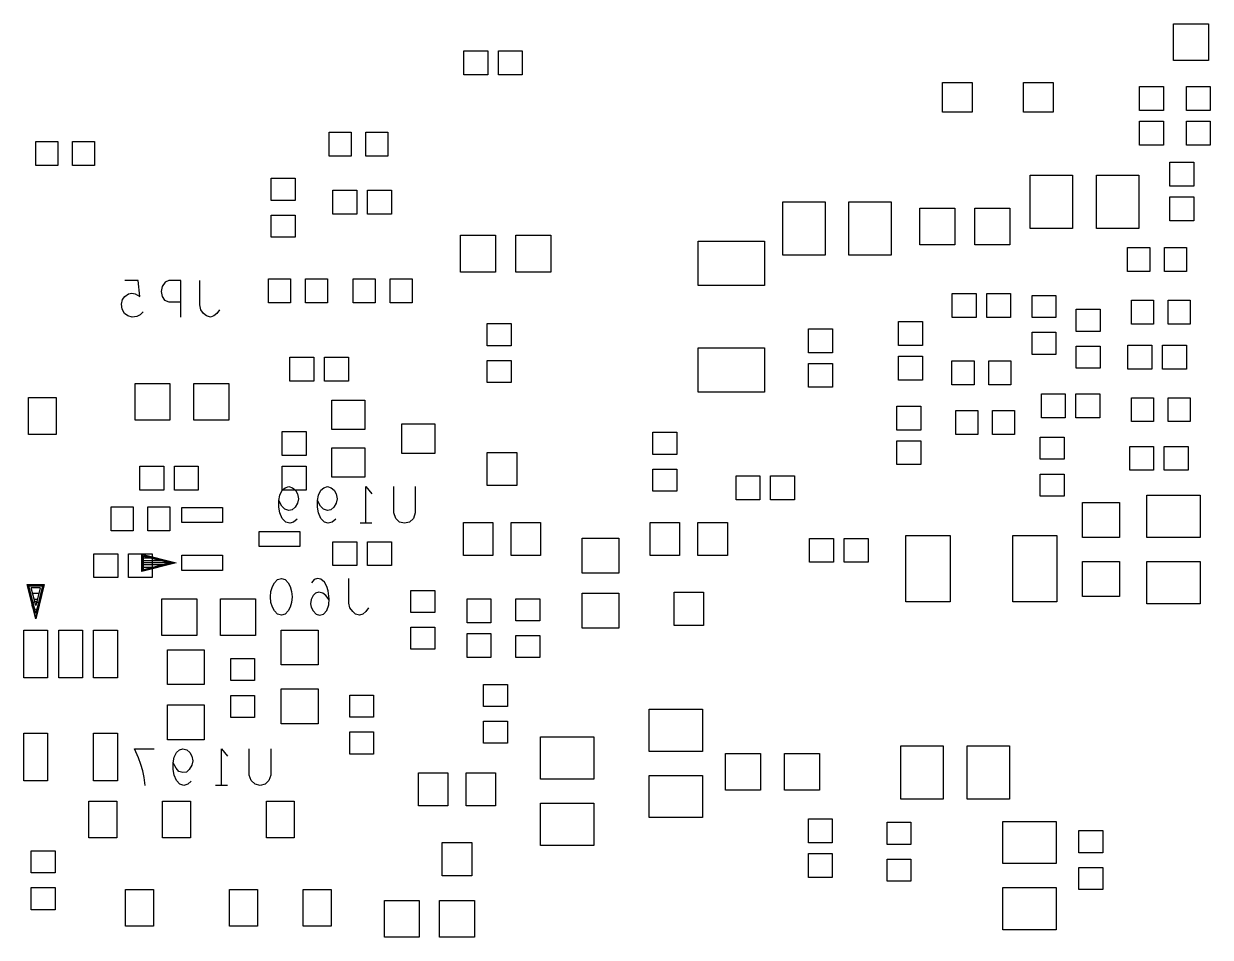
# Model space of a CAD drawing. Header units: millimetres. Extents: x -190 to 348, y -330 to 190.
# Drawn here: x 13.45 to 45.7, y 32.61 to 57.43 of the extents above; entities that cross this region are included whole.
import ezdxf

# ---------------------------------------------------------------- set-up
doc = ezdxf.new("R2010")
doc.units = ezdxf.units.MM
doc.layers.add('4_SIKCREN_BOTTOM_', color=7, linetype='Continuous')
doc.layers.add('5_SOLDER_PASTE_BOTTOM_', color=7, linetype='Continuous')

msp = doc.modelspace()

# ---------------------------------------------------------------- linework, layer by layer
at = {"layer": '4_SIKCREN_BOTTOM_', "color": 7}
for p, q in [((16.561, 50.46), (16.2, 50.46)), ((16.601, 50.025), (16.561, 50.46)), ((17.29, 50.409), (17.211, 50.292)), ((17.396, 50.46), (17.29, 50.409)), ((17.716, 50.46), (17.396, 50.46)), ((17.716, 49.459), (17.716, 50.46)), ((18.232, 49.792), (18.232, 50.46)), ((16.134, 49.941), (16.2, 50.025)), ((16.2, 50.025), (16.294, 50.091)), ((16.294, 50.091), (16.388, 50.109)), ((16.388, 50.109), (16.482, 50.091)), ((16.482, 50.091), (16.601, 50.025)), ((17.211, 50.292), (17.183, 50.16)), ((17.183, 50.16), (17.211, 50.025)), ((17.211, 50.025), (17.277, 49.926)), ((16.109, 49.809), (16.134, 49.941)), ((16.121, 49.675), (16.109, 49.809)), ((16.187, 49.558), (16.121, 49.675)), ((17.277, 49.926), (17.396, 49.875)), ((17.396, 49.875), (17.716, 49.875)), ((18.26, 49.657), (18.232, 49.792)), ((16.281, 49.492), (16.187, 49.558)), ((16.401, 49.459), (16.281, 49.492)), ((16.52, 49.474), (16.401, 49.459)), ((16.614, 49.525), (16.52, 49.474)), ((16.695, 49.609), (16.614, 49.525)), ((18.339, 49.558), (18.26, 49.657)), ((18.42, 49.492), (18.339, 49.558)), ((18.527, 49.459), (18.42, 49.492)), ((18.618, 49.492), (18.527, 49.459)), ((18.699, 49.558), (18.618, 49.492)), ((18.766, 49.657), (18.699, 49.558)), ((20.559, 44.826), (20.653, 44.859)), ((20.653, 44.859), (20.759, 44.826)), ((21.608, 44.826), (21.702, 44.859)), ((21.702, 44.859), (21.808, 44.826)), ((22.751, 44.859), (22.908, 44.658)), ((22.751, 43.858), (22.751, 44.859)), ((23.505, 44.143), (23.505, 44.859)), ((24.092, 44.859), (24.092, 44.143)), ((20.386, 44.475), (20.411, 44.625)), ((20.411, 44.625), (20.477, 44.76)), ((20.477, 44.76), (20.559, 44.826)), ((20.759, 44.826), (20.838, 44.76)), ((20.838, 44.76), (20.892, 44.658)), ((20.892, 44.658), (20.919, 44.526)), ((20.919, 44.526), (20.892, 44.409)), ((21.435, 44.475), (21.46, 44.625)), ((21.46, 44.625), (21.526, 44.76)), ((21.526, 44.76), (21.608, 44.826)), ((21.808, 44.826), (21.887, 44.76)), ((21.887, 44.76), (21.941, 44.658)), ((21.941, 44.658), (21.968, 44.526)), ((21.968, 44.526), (21.941, 44.409)), ((20.465, 44.326), (20.386, 44.475)), ((20.386, 44.293), (20.386, 44.475)), ((20.411, 44.143), (20.386, 44.293)), ((20.546, 44.242), (20.465, 44.326)), ((20.653, 44.209), (20.546, 44.242)), ((20.744, 44.224), (20.653, 44.209)), ((20.825, 44.293), (20.744, 44.224)), ((20.892, 44.409), (20.825, 44.293)), ((21.514, 44.326), (21.435, 44.475)), ((21.435, 44.293), (21.435, 44.475)), ((21.46, 44.143), (21.435, 44.293)), ((21.595, 44.242), (21.514, 44.326)), ((21.702, 44.209), (21.595, 44.242)), ((21.793, 44.224), (21.702, 44.209)), ((21.874, 44.293), (21.793, 44.224)), ((21.941, 44.409), (21.874, 44.293)), ((20.477, 43.99), (20.411, 44.143)), ((20.571, 43.891), (20.477, 43.99)), ((20.678, 43.858), (20.571, 43.891)), ((20.785, 43.891), (20.678, 43.858)), ((20.879, 43.975), (20.785, 43.891)), ((21.526, 43.99), (21.46, 44.143)), ((21.62, 43.891), (21.526, 43.99)), ((21.727, 43.858), (21.62, 43.891)), ((21.834, 43.891), (21.727, 43.858)), ((21.928, 43.975), (21.834, 43.891)), ((23.559, 43.99), (23.505, 44.143)), ((23.665, 43.891), (23.559, 43.99)), ((23.8, 43.858), (23.665, 43.891)), ((23.932, 43.891), (23.8, 43.858)), ((24.039, 43.99), (23.932, 43.891)), ((24.092, 44.143), (24.039, 43.99)), ((22.908, 43.858), (22.591, 43.858)), ((16.662, 43.017), (17.597, 42.784)), ((16.662, 42.55), (16.662, 43.017)), ((16.675, 42.784), (16.675, 43)), ((16.675, 43), (17.546, 42.784)), ((16.701, 42.784), (16.701, 42.969)), ((16.701, 42.969), (17.44, 42.784)), ((16.942, 42.908), (16.701, 42.908)), ((17.597, 42.784), (16.662, 42.55)), ((16.675, 42.565), (16.675, 42.784)), ((17.546, 42.784), (16.675, 42.565)), ((17.546, 42.784), (16.675, 42.784)), ((17.236, 42.835), (16.701, 42.835)), ((16.701, 42.598), (16.701, 42.784)), ((17.44, 42.784), (16.701, 42.598)), ((17.236, 42.733), (16.701, 42.733)), ((16.942, 42.657), (16.701, 42.657)), ((20.264, 42.243), (20.345, 42.327)), ((20.345, 42.327), (20.452, 42.36)), ((20.452, 42.36), (20.559, 42.327)), ((20.559, 42.327), (20.637, 42.243)), ((21.341, 42.327), (21.273, 42.243)), ((21.433, 42.36), (21.341, 42.327)), ((21.526, 42.342), (21.433, 42.36)), ((21.62, 42.258), (21.526, 42.342)), ((21.687, 42.141), (21.62, 42.258)), ((22.283, 41.692), (22.283, 42.36)), ((13.541, 42.194), (14.008, 42.194)), ((13.774, 41.26), (13.541, 42.194)), ((13.559, 42.182), (13.993, 42.182)), ((13.774, 41.313), (13.559, 42.182)), ((13.774, 41.417), (13.589, 42.156)), ((13.589, 42.156), (13.96, 42.156)), ((13.774, 41.628), (13.655, 42.106)), ((13.894, 42.106), (13.655, 42.106)), ((13.856, 41.948), (13.696, 41.948)), ((14.008, 42.194), (13.774, 41.26)), ((13.993, 42.182), (13.774, 41.313)), ((13.96, 42.156), (13.774, 41.417)), ((13.894, 42.106), (13.774, 41.628)), ((20.157, 41.859), (20.17, 42.009)), ((20.17, 42.009), (20.211, 42.141)), ((20.211, 42.141), (20.264, 42.243)), ((20.637, 42.243), (20.691, 42.141)), ((20.691, 42.141), (20.731, 42.009)), ((20.731, 42.009), (20.744, 41.859)), ((21.379, 41.958), (21.313, 41.892)), ((21.473, 41.991), (21.379, 41.958)), ((21.58, 41.958), (21.473, 41.991)), ((21.661, 41.892), (21.58, 41.958)), ((21.727, 42.024), (21.687, 42.141)), ((21.753, 41.808), (21.727, 42.024)), ((13.815, 41.788), (13.734, 41.788)), ((20.17, 41.709), (20.157, 41.859)), ((20.211, 41.575), (20.17, 41.709)), ((20.731, 41.709), (20.691, 41.575)), ((20.744, 41.859), (20.731, 41.709)), ((21.26, 41.791), (21.247, 41.674)), ((21.247, 41.674), (21.26, 41.575)), ((21.313, 41.892), (21.26, 41.791)), ((21.753, 41.775), (21.661, 41.892)), ((21.687, 41.491), (21.74, 41.641)), ((21.74, 41.641), (21.753, 41.808)), ((22.309, 41.557), (22.283, 41.692)), ((20.264, 41.476), (20.211, 41.575)), ((20.345, 41.392), (20.264, 41.476)), ((20.452, 41.359), (20.345, 41.392)), ((20.559, 41.392), (20.452, 41.359)), ((20.637, 41.476), (20.559, 41.392)), ((20.691, 41.575), (20.637, 41.476)), ((21.26, 41.575), (21.313, 41.476)), ((21.313, 41.476), (21.394, 41.392)), ((21.394, 41.392), (21.486, 41.359)), ((21.486, 41.359), (21.593, 41.392)), ((21.593, 41.392), (21.687, 41.491)), ((22.39, 41.458), (22.309, 41.557)), ((22.469, 41.392), (22.39, 41.458)), ((22.576, 41.359), (22.469, 41.392)), ((22.669, 41.392), (22.576, 41.359)), ((22.748, 41.458), (22.669, 41.392)), ((22.817, 41.557), (22.748, 41.458)), ((16.459, 37.734), (16.993, 37.734)), ((16.566, 37.483), (16.459, 37.734)), ((17.681, 37.701), (17.775, 37.734)), ((17.775, 37.734), (17.882, 37.701)), ((18.824, 37.734), (18.984, 37.534)), ((18.824, 36.733), (18.824, 37.734)), ((19.581, 37.015), (19.581, 37.734)), ((20.168, 37.734), (20.168, 37.015)), ((16.634, 37.3), (16.566, 37.483)), ((17.508, 37.351), (17.536, 37.501)), ((17.536, 37.501), (17.602, 37.633)), ((17.602, 37.633), (17.681, 37.701)), ((17.882, 37.701), (17.963, 37.633)), ((17.963, 37.633), (18.016, 37.534)), ((18.016, 37.534), (18.042, 37.401)), ((16.685, 37.132), (16.634, 37.3)), ((16.726, 36.949), (16.685, 37.132)), ((17.59, 37.201), (17.508, 37.351)), ((17.508, 37.168), (17.508, 37.351)), ((17.536, 37.015), (17.508, 37.168)), ((17.668, 37.117), (17.59, 37.201)), ((17.775, 37.084), (17.668, 37.117)), ((17.869, 37.099), (17.775, 37.084)), ((17.948, 37.168), (17.869, 37.099)), ((18.016, 37.285), (17.948, 37.168)), ((18.042, 37.401), (18.016, 37.285)), ((16.754, 36.733), (16.726, 36.949)), ((17.602, 36.866), (17.536, 37.015)), ((17.696, 36.766), (17.602, 36.866)), ((17.803, 36.733), (17.696, 36.766)), ((17.91, 36.766), (17.803, 36.733)), ((18.001, 36.85), (17.91, 36.766)), ((19.634, 36.866), (19.581, 37.015)), ((19.741, 36.766), (19.634, 36.866)), ((19.873, 36.733), (19.741, 36.766)), ((20.008, 36.766), (19.873, 36.733)), ((20.114, 36.866), (20.008, 36.766)), ((20.168, 37.015), (20.114, 36.866)), ((18.984, 36.733), (18.664, 36.733))]:
    msp.add_line(p, q, dxfattribs=at)
for start, end in [(0, 180), (180, 0)]:
    msp.add_arc((13.774, 41.628), 0.102, start, end, dxfattribs=at)
at = {"layer": '5_SOLDER_PASTE_BOTTOM_', "color": 4}
for p, q in [((44.699, 56.434), (44.699, 57.434)), ((44.699, 57.434), (45.649, 57.434)), ((45.649, 57.434), (45.649, 56.434)), ((25.41, 56.048), (25.41, 56.698)), ((25.41, 56.698), (26.06, 56.698)), ((26.06, 56.698), (26.06, 56.048)), ((26.35, 56.048), (26.35, 56.698)), ((26.35, 56.698), (27, 56.698)), ((27, 56.698), (27, 56.048)), ((45.649, 56.434), (44.699, 56.434)), ((26.06, 56.048), (25.41, 56.048)), ((27, 56.048), (26.35, 56.048)), ((38.424, 55.033), (38.424, 55.833)), ((38.424, 55.833), (39.224, 55.833)), ((39.224, 55.833), (39.224, 55.033)), ((40.626, 55.033), (40.626, 55.833)), ((40.626, 55.833), (41.426, 55.833)), ((41.426, 55.833), (41.426, 55.033)), ((43.774, 55.077), (43.774, 55.727)), ((43.774, 55.727), (44.424, 55.727)), ((44.424, 55.727), (44.424, 55.077)), ((45.05, 55.077), (45.05, 55.727)), ((45.05, 55.727), (45.7, 55.727)), ((45.7, 55.727), (45.7, 55.077)), ((39.224, 55.033), (38.424, 55.033)), ((41.426, 55.033), (40.626, 55.033)), ((44.424, 55.077), (43.774, 55.077)), ((45.7, 55.077), (45.05, 55.077)), ((43.774, 54.138), (43.774, 54.788)), ((43.774, 54.788), (44.424, 54.788)), ((44.424, 54.788), (44.424, 54.138)), ((45.05, 54.138), (45.05, 54.788)), ((45.05, 54.788), (45.7, 54.788)), ((45.7, 54.788), (45.7, 54.138)), ((13.774, 53.584), (13.774, 54.234)), ((13.774, 54.234), (14.374, 54.234)), ((14.374, 54.234), (14.374, 53.584)), ((14.775, 53.584), (14.775, 54.234)), ((14.775, 54.234), (15.375, 54.234)), ((15.375, 54.234), (15.375, 53.584)), ((21.75, 53.833), (21.75, 54.483)), ((21.75, 54.483), (22.35, 54.483)), ((22.35, 54.483), (22.35, 53.833)), ((22.751, 53.833), (22.751, 54.483)), ((22.751, 54.483), (23.35, 54.483)), ((23.35, 54.483), (23.35, 53.833)), ((44.424, 54.138), (43.774, 54.138)), ((45.7, 54.138), (45.05, 54.138)), ((14.374, 53.584), (13.774, 53.584)), ((15.375, 53.584), (14.775, 53.584)), ((22.35, 53.833), (21.75, 53.833)), ((23.35, 53.833), (22.751, 53.833)), ((44.605, 53.018), (44.605, 53.668)), ((44.605, 53.668), (45.255, 53.668)), ((45.255, 53.668), (45.255, 53.018)), ((20.175, 52.634), (20.175, 53.234)), ((20.175, 53.234), (20.825, 53.234)), ((20.825, 53.234), (20.825, 52.634)), ((40.804, 51.873), (40.804, 53.323)), ((40.804, 53.323), (41.954, 53.323)), ((41.954, 53.323), (41.954, 51.873)), ((42.605, 51.873), (42.605, 53.323)), ((42.605, 53.323), (43.755, 53.323)), ((43.755, 53.323), (43.755, 51.873)), ((21.854, 52.258), (21.854, 52.908)), ((21.854, 52.908), (22.504, 52.908)), ((22.504, 52.908), (22.504, 52.258)), ((22.794, 52.258), (22.794, 52.908)), ((22.794, 52.908), (23.444, 52.908)), ((23.444, 52.908), (23.444, 52.258)), ((45.255, 53.018), (44.605, 53.018)), ((20.825, 52.634), (20.175, 52.634)), ((34.081, 51.147), (34.081, 52.597)), ((34.081, 52.597), (35.231, 52.597)), ((35.231, 52.597), (35.231, 51.147)), ((35.879, 51.147), (35.879, 52.597)), ((35.879, 52.597), (37.029, 52.597)), ((37.029, 52.597), (37.029, 51.147)), ((44.605, 52.078), (44.605, 52.728)), ((44.605, 52.728), (45.255, 52.728)), ((45.255, 52.728), (45.255, 52.078)), ((22.504, 52.258), (21.854, 52.258)), ((23.444, 52.258), (22.794, 52.258)), ((37.805, 51.423), (37.805, 52.423)), ((37.805, 52.423), (38.755, 52.423)), ((38.755, 52.423), (38.755, 51.423)), ((39.304, 51.423), (39.304, 52.423)), ((39.304, 52.423), (40.254, 52.423)), ((40.254, 52.423), (40.254, 51.423)), ((20.175, 51.633), (20.175, 52.233)), ((20.175, 52.233), (20.825, 52.233)), ((20.825, 52.233), (20.825, 51.633)), ((45.255, 52.078), (44.605, 52.078)), ((20.825, 51.633), (20.175, 51.633)), ((25.324, 50.684), (25.324, 51.684)), ((25.324, 51.684), (26.274, 51.684)), ((26.274, 51.684), (26.274, 50.684)), ((26.825, 50.684), (26.825, 51.684)), ((26.825, 51.684), (27.775, 51.684)), ((27.775, 51.684), (27.775, 50.684)), ((41.954, 51.873), (40.804, 51.873)), ((43.755, 51.873), (42.605, 51.873)), ((31.78, 50.322), (31.78, 51.522)), ((31.78, 51.522), (33.58, 51.522)), ((33.58, 51.522), (33.58, 50.322)), ((38.755, 51.423), (37.805, 51.423)), ((40.254, 51.423), (39.304, 51.423)), ((43.454, 50.699), (43.454, 51.349)), ((43.454, 51.349), (44.054, 51.349)), ((44.054, 51.349), (44.054, 50.699)), ((44.455, 50.699), (44.455, 51.349)), ((44.455, 51.349), (45.055, 51.349)), ((45.055, 51.349), (45.055, 50.699)), ((35.231, 51.147), (34.081, 51.147)), ((37.029, 51.147), (35.879, 51.147)), ((26.274, 50.684), (25.324, 50.684)), ((27.775, 50.684), (26.825, 50.684)), ((44.054, 50.699), (43.454, 50.699)), ((45.055, 50.699), (44.455, 50.699)), ((20.104, 49.848), (20.104, 50.498)), ((20.104, 50.498), (20.704, 50.498)), ((20.704, 50.498), (20.704, 49.848)), ((21.105, 49.848), (21.105, 50.498)), ((21.105, 50.498), (21.705, 50.498)), ((21.705, 50.498), (21.705, 49.848)), ((22.405, 49.848), (22.405, 50.498)), ((22.405, 50.498), (23.005, 50.498)), ((23.005, 50.498), (23.005, 49.848)), ((23.406, 49.848), (23.406, 50.498)), ((23.406, 50.498), (24.006, 50.498)), ((24.006, 50.498), (24.006, 49.848)), ((33.58, 50.322), (31.78, 50.322)), ((38.684, 49.449), (38.684, 50.099)), ((38.684, 50.099), (39.334, 50.099)), ((39.334, 50.099), (39.334, 49.449)), ((39.624, 49.449), (39.624, 50.099)), ((39.624, 50.099), (40.274, 50.099)), ((40.274, 50.099), (40.274, 49.449)), ((40.856, 49.448), (40.856, 50.048)), ((40.856, 50.048), (41.506, 50.048)), ((41.506, 50.048), (41.506, 49.448)), ((20.704, 49.848), (20.104, 49.848)), ((21.705, 49.848), (21.105, 49.848)), ((23.005, 49.848), (22.405, 49.848)), ((24.006, 49.848), (23.406, 49.848)), ((42.055, 49.073), (42.055, 49.673)), ((42.055, 49.673), (42.705, 49.673)), ((42.705, 49.673), (42.705, 49.073)), ((43.556, 49.274), (43.556, 49.924)), ((43.556, 49.924), (44.156, 49.924)), ((44.156, 49.924), (44.156, 49.274)), ((44.554, 49.274), (44.554, 49.924)), ((44.554, 49.924), (45.154, 49.924)), ((45.154, 49.924), (45.154, 49.274)), ((39.334, 49.449), (38.684, 49.449)), ((40.274, 49.449), (39.624, 49.449)), ((41.506, 49.448), (40.856, 49.448)), ((26.05, 48.684), (26.05, 49.284)), ((26.05, 49.284), (26.7, 49.284)), ((26.7, 49.284), (26.7, 48.684)), ((34.78, 48.494), (34.78, 49.144)), ((34.78, 49.144), (35.43, 49.144)), ((35.43, 49.144), (35.43, 48.494)), ((37.229, 48.692), (37.229, 49.342)), ((37.229, 49.342), (37.879, 49.342)), ((37.879, 49.342), (37.879, 48.692)), ((40.856, 48.448), (40.856, 49.048)), ((40.856, 49.048), (41.506, 49.048)), ((41.506, 49.048), (41.506, 48.448)), ((42.705, 49.073), (42.055, 49.073)), ((44.156, 49.274), (43.556, 49.274)), ((45.154, 49.274), (44.554, 49.274)), ((26.7, 48.684), (26.05, 48.684)), ((31.78, 47.424), (31.78, 48.624)), ((31.78, 48.624), (33.58, 48.624)), ((33.58, 48.624), (33.58, 47.424)), ((35.43, 48.494), (34.78, 48.494)), ((37.879, 48.692), (37.229, 48.692)), ((37.229, 47.752), (37.229, 48.402)), ((37.229, 48.402), (37.879, 48.402)), ((37.879, 48.402), (37.879, 47.752)), ((41.506, 48.448), (40.856, 48.448)), ((42.055, 48.072), (42.055, 48.672)), ((42.055, 48.672), (42.705, 48.672)), ((42.705, 48.672), (42.705, 48.072)), ((43.46, 48.047), (43.46, 48.697)), ((43.46, 48.697), (44.11, 48.697)), ((44.11, 48.697), (44.11, 48.047)), ((44.399, 48.047), (44.399, 48.697)), ((44.399, 48.697), (45.049, 48.697)), ((45.049, 48.697), (45.049, 48.047)), ((20.686, 47.724), (20.686, 48.374)), ((20.686, 48.374), (21.336, 48.374)), ((21.336, 48.374), (21.336, 47.724)), ((21.626, 47.724), (21.626, 48.374)), ((21.626, 48.374), (22.276, 48.374)), ((22.276, 48.374), (22.276, 47.724)), ((26.05, 47.683), (26.05, 48.283)), ((26.05, 48.283), (26.7, 48.283)), ((26.7, 48.283), (26.7, 47.683)), ((34.78, 47.554), (34.78, 48.204)), ((34.78, 48.204), (35.43, 48.204)), ((35.43, 48.204), (35.43, 47.554)), ((38.679, 47.623), (38.679, 48.273)), ((38.679, 48.273), (39.279, 48.273)), ((39.279, 48.273), (39.279, 47.623)), ((39.68, 47.623), (39.68, 48.273)), ((39.68, 48.273), (40.28, 48.273)), ((40.28, 48.273), (40.28, 47.623)), ((42.705, 48.072), (42.055, 48.072)), ((37.879, 47.752), (37.229, 47.752)), ((44.11, 48.047), (43.46, 48.047)), ((45.049, 48.047), (44.399, 48.047)), ((16.474, 46.658), (16.474, 47.658)), ((16.474, 47.658), (17.424, 47.658)), ((17.424, 47.658), (17.424, 46.658)), ((18.075, 46.658), (18.075, 47.658)), ((18.075, 47.658), (19.025, 47.658)), ((19.025, 47.658), (19.025, 46.658)), ((21.336, 47.724), (20.686, 47.724)), ((22.276, 47.724), (21.626, 47.724)), ((26.7, 47.683), (26.05, 47.683)), ((33.58, 47.424), (31.78, 47.424)), ((35.43, 47.554), (34.78, 47.554)), ((39.279, 47.623), (38.679, 47.623)), ((40.28, 47.623), (39.68, 47.623)), ((13.575, 46.274), (13.575, 47.274)), ((13.575, 47.274), (14.335, 47.274)), ((14.335, 47.274), (14.335, 46.274)), ((21.826, 46.407), (21.826, 47.207)), ((21.826, 47.207), (22.725, 47.207)), ((22.725, 47.207), (22.725, 46.407)), ((41.11, 46.723), (41.11, 47.373)), ((41.11, 47.373), (41.76, 47.373)), ((41.76, 47.373), (41.76, 46.723)), ((42.05, 46.723), (42.05, 47.373)), ((42.05, 47.373), (42.7, 47.373)), ((42.7, 47.373), (42.7, 46.723)), ((43.556, 46.622), (43.556, 47.272)), ((43.556, 47.272), (44.156, 47.272)), ((44.156, 47.272), (44.156, 46.622)), ((44.554, 46.622), (44.554, 47.272)), ((44.554, 47.272), (45.154, 47.272)), ((45.154, 47.272), (45.154, 46.622)), ((37.181, 46.393), (37.181, 47.043)), ((37.181, 47.043), (37.831, 47.043)), ((37.831, 47.043), (37.831, 46.393)), ((38.78, 46.274), (38.78, 46.924)), ((38.78, 46.924), (39.38, 46.924)), ((39.38, 46.924), (39.38, 46.274)), ((39.781, 46.274), (39.781, 46.924)), ((39.781, 46.924), (40.381, 46.924)), ((40.381, 46.924), (40.381, 46.274)), ((17.424, 46.658), (16.474, 46.658)), ((19.025, 46.658), (18.075, 46.658)), ((23.726, 45.757), (23.726, 46.557)), ((23.726, 46.557), (24.625, 46.557)), ((24.625, 46.557), (24.625, 45.757)), ((41.76, 46.723), (41.11, 46.723)), ((42.7, 46.723), (42.05, 46.723)), ((44.156, 46.622), (43.556, 46.622)), ((45.154, 46.622), (44.554, 46.622)), ((14.335, 46.274), (13.575, 46.274)), ((20.475, 45.702), (20.475, 46.352)), ((20.475, 46.352), (21.125, 46.352)), ((21.125, 46.352), (21.125, 45.702)), ((22.725, 46.407), (21.826, 46.407)), ((30.551, 45.732), (30.551, 46.332)), ((30.551, 46.332), (31.201, 46.332)), ((31.201, 46.332), (31.201, 45.732)), ((37.831, 46.393), (37.181, 46.393)), ((39.38, 46.274), (38.78, 46.274)), ((40.381, 46.274), (39.781, 46.274)), ((41.08, 45.598), (41.08, 46.198)), ((41.08, 46.198), (41.73, 46.198)), ((41.73, 46.198), (41.73, 45.598)), ((21.826, 45.109), (21.826, 45.909)), ((21.826, 45.909), (22.725, 45.909)), ((22.725, 45.909), (22.725, 45.109)), ((37.181, 45.453), (37.181, 46.103)), ((37.181, 46.103), (37.831, 46.103)), ((37.831, 46.103), (37.831, 45.453)), ((43.51, 45.298), (43.51, 45.948)), ((43.51, 45.948), (44.16, 45.948)), ((44.16, 45.948), (44.16, 45.298)), ((44.45, 45.298), (44.45, 45.948)), ((44.45, 45.948), (45.1, 45.948)), ((45.1, 45.948), (45.1, 45.298)), ((21.125, 45.702), (20.475, 45.702)), ((24.625, 45.757), (23.726, 45.757)), ((26.049, 44.884), (26.049, 45.783)), ((26.049, 45.783), (26.849, 45.783)), ((26.849, 45.783), (26.849, 44.884)), ((31.201, 45.732), (30.551, 45.732)), ((41.73, 45.598), (41.08, 45.598)), ((16.604, 44.757), (16.604, 45.407)), ((16.604, 45.407), (17.254, 45.407)), ((17.254, 45.407), (17.254, 44.757)), ((17.544, 44.757), (17.544, 45.407)), ((17.544, 45.407), (18.194, 45.407)), ((18.194, 45.407), (18.194, 44.757)), ((20.475, 44.763), (20.475, 45.413)), ((20.475, 45.413), (21.125, 45.413)), ((21.125, 45.413), (21.125, 44.763)), ((30.551, 44.734), (30.551, 45.334)), ((30.551, 45.334), (31.201, 45.334)), ((31.201, 45.334), (31.201, 44.734)), ((37.831, 45.453), (37.181, 45.453)), ((41.08, 44.597), (41.08, 45.197)), ((41.08, 45.197), (41.73, 45.197)), ((41.73, 45.197), (41.73, 44.597)), ((44.16, 45.298), (43.51, 45.298)), ((45.1, 45.298), (44.45, 45.298)), ((22.725, 45.109), (21.826, 45.109)), ((26.849, 44.884), (26.049, 44.884)), ((32.809, 44.498), (32.809, 45.148)), ((32.809, 45.148), (33.459, 45.148)), ((33.459, 45.148), (33.459, 44.498)), ((33.749, 44.498), (33.749, 45.148)), ((33.749, 45.148), (34.399, 45.148)), ((34.399, 45.148), (34.399, 44.498)), ((17.254, 44.757), (16.604, 44.757)), ((18.194, 44.757), (17.544, 44.757)), ((21.125, 44.763), (20.475, 44.763)), ((31.201, 44.734), (30.551, 44.734)), ((41.73, 44.597), (41.08, 44.597)), ((43.979, 43.474), (43.979, 44.624)), ((43.979, 44.624), (45.429, 44.624)), ((45.429, 44.624), (45.429, 43.474)), ((15.824, 43.658), (15.824, 44.308)), ((15.824, 44.308), (16.424, 44.308)), ((16.424, 44.308), (16.424, 43.658)), ((16.825, 43.658), (16.825, 44.308)), ((16.825, 44.308), (17.425, 44.308)), ((17.425, 44.308), (17.425, 43.658)), ((17.751, 43.879), (17.751, 44.289)), ((17.751, 44.289), (18.851, 44.289)), ((18.851, 44.289), (18.851, 43.879)), ((33.459, 44.498), (32.809, 44.498)), ((34.399, 44.498), (33.749, 44.498)), ((42.23, 43.472), (42.23, 44.422)), ((42.23, 44.422), (43.23, 44.422)), ((43.23, 44.422), (43.23, 43.472)), ((18.851, 43.879), (17.751, 43.879)), ((25.399, 42.984), (25.399, 43.884)), ((25.399, 43.884), (26.199, 43.884)), ((26.199, 43.884), (26.199, 42.984)), ((26.699, 42.984), (26.699, 43.884)), ((26.699, 43.884), (27.499, 43.884)), ((27.499, 43.884), (27.499, 42.984)), ((30.476, 42.984), (30.476, 43.884)), ((30.476, 43.884), (31.276, 43.884)), ((31.276, 43.884), (31.276, 42.984)), ((31.774, 42.984), (31.774, 43.884)), ((31.774, 43.884), (32.574, 43.884)), ((32.574, 43.884), (32.574, 42.984)), ((16.424, 43.658), (15.824, 43.658)), ((17.425, 43.658), (16.825, 43.658)), ((19.851, 43.229), (19.851, 43.639)), ((19.851, 43.639), (20.951, 43.639)), ((20.951, 43.639), (20.951, 43.229)), ((20.951, 43.229), (19.851, 43.229)), ((21.854, 42.708), (21.854, 43.358)), ((21.854, 43.358), (22.504, 43.358)), ((22.504, 43.358), (22.504, 42.708)), ((22.794, 42.708), (22.794, 43.358)), ((22.794, 43.358), (23.444, 43.358)), ((23.444, 43.358), (23.444, 42.708)), ((28.626, 42.507), (28.626, 43.457)), ((28.626, 43.457), (29.626, 43.457)), ((29.626, 43.457), (29.626, 42.507)), ((34.811, 42.799), (34.811, 43.449)), ((34.811, 43.449), (35.461, 43.449)), ((35.461, 43.449), (35.461, 42.799)), ((35.751, 42.799), (35.751, 43.449)), ((35.751, 43.449), (36.401, 43.449)), ((36.401, 43.449), (36.401, 42.799)), ((37.429, 41.724), (37.429, 43.524)), ((37.429, 43.524), (38.629, 43.524)), ((38.629, 43.524), (38.629, 41.724)), ((40.33, 41.724), (40.33, 43.524)), ((40.33, 43.524), (41.53, 43.524)), ((41.53, 43.524), (41.53, 41.724)), ((43.23, 43.472), (42.23, 43.472)), ((45.429, 43.474), (43.979, 43.474)), ((15.354, 42.383), (15.354, 43.033)), ((15.354, 43.033), (16.004, 43.033)), ((16.004, 43.033), (16.004, 42.383)), ((16.294, 42.383), (16.294, 43.033)), ((16.294, 43.033), (16.944, 43.033)), ((16.944, 43.033), (16.944, 42.383)), ((17.751, 42.579), (17.751, 42.989)), ((17.751, 42.989), (18.851, 42.989)), ((18.851, 42.989), (18.851, 42.579)), ((26.199, 42.984), (25.399, 42.984)), ((27.499, 42.984), (26.699, 42.984)), ((31.276, 42.984), (30.476, 42.984)), ((32.574, 42.984), (31.774, 42.984)), ((18.851, 42.579), (17.751, 42.579)), ((22.504, 42.708), (21.854, 42.708)), ((23.444, 42.708), (22.794, 42.708)), ((35.461, 42.799), (34.811, 42.799)), ((36.401, 42.799), (35.751, 42.799)), ((42.23, 41.872), (42.23, 42.822)), ((42.23, 42.822), (43.23, 42.822)), ((43.23, 42.822), (43.23, 41.872)), ((43.979, 41.673), (43.979, 42.823)), ((43.979, 42.823), (45.429, 42.823)), ((45.429, 42.823), (45.429, 41.673)), ((16.004, 42.383), (15.354, 42.383)), ((16.944, 42.383), (16.294, 42.383)), ((29.626, 42.507), (28.626, 42.507)), ((23.975, 41.432), (23.975, 42.032)), ((23.975, 42.032), (24.625, 42.032)), ((24.625, 42.032), (24.625, 41.432)), ((28.626, 41.008), (28.626, 41.958)), ((28.626, 41.958), (29.626, 41.958)), ((29.626, 41.958), (29.626, 41.008)), ((31.124, 41.085), (31.124, 41.984)), ((31.124, 41.984), (31.924, 41.984)), ((31.924, 41.984), (31.924, 41.085)), ((17.201, 40.808), (17.201, 41.808)), ((17.201, 41.808), (18.151, 41.808)), ((18.151, 41.808), (18.151, 40.808)), ((18.801, 40.808), (18.801, 41.808)), ((18.801, 41.808), (19.751, 41.808)), ((19.751, 41.808), (19.751, 40.808)), ((25.499, 41.153), (25.499, 41.803)), ((25.499, 41.803), (26.149, 41.803)), ((26.149, 41.803), (26.149, 41.153)), ((26.825, 41.209), (26.825, 41.809)), ((26.825, 41.809), (27.475, 41.809)), ((27.475, 41.809), (27.475, 41.209)), ((38.629, 41.724), (37.429, 41.724)), ((41.53, 41.724), (40.33, 41.724)), ((43.23, 41.872), (42.23, 41.872)), ((45.429, 41.673), (43.979, 41.673)), ((24.625, 41.432), (23.975, 41.432)), ((23.975, 40.434), (23.975, 41.034)), ((23.975, 41.034), (24.625, 41.034)), ((24.625, 41.034), (24.625, 40.434)), ((26.149, 41.153), (25.499, 41.153)), ((27.475, 41.209), (26.825, 41.209)), ((29.626, 41.008), (28.626, 41.008)), ((31.924, 41.085), (31.124, 41.085)), ((13.449, 39.657), (13.449, 40.957)), ((13.449, 40.957), (14.099, 40.957)), ((14.099, 40.957), (14.099, 39.657)), ((14.399, 39.657), (14.399, 40.957)), ((14.399, 40.957), (15.049, 40.957)), ((15.049, 40.957), (15.049, 39.657)), ((15.349, 39.657), (15.349, 40.957)), ((15.349, 40.957), (15.999, 40.957)), ((15.999, 40.957), (15.999, 39.657)), ((18.151, 40.808), (17.201, 40.808)), ((19.751, 40.808), (18.801, 40.808)), ((20.45, 40.008), (20.45, 40.958)), ((20.45, 40.958), (21.45, 40.958)), ((21.45, 40.958), (21.45, 40.008)), ((25.499, 40.213), (25.499, 40.863)), ((25.499, 40.863), (26.149, 40.863)), ((26.149, 40.863), (26.149, 40.213)), ((26.825, 40.208), (26.825, 40.808)), ((26.825, 40.808), (27.475, 40.808)), ((27.475, 40.808), (27.475, 40.208)), ((17.356, 39.474), (17.356, 40.424)), ((17.356, 40.424), (18.356, 40.424)), ((18.356, 40.424), (18.356, 39.474)), ((24.625, 40.434), (23.975, 40.434)), ((19.076, 39.583), (19.076, 40.183)), ((19.076, 40.183), (19.726, 40.183)), ((19.726, 40.183), (19.726, 39.583)), ((21.45, 40.008), (20.45, 40.008)), ((26.149, 40.213), (25.499, 40.213)), ((27.475, 40.208), (26.825, 40.208)), ((14.099, 39.657), (13.449, 39.657)), ((15.049, 39.657), (14.399, 39.657)), ((15.999, 39.657), (15.349, 39.657)), ((18.356, 39.474), (17.356, 39.474)), ((19.726, 39.583), (19.076, 39.583)), ((20.45, 38.407), (20.45, 39.357)), ((20.45, 39.357), (21.45, 39.357)), ((21.45, 39.357), (21.45, 38.407)), ((25.949, 38.882), (25.949, 39.482)), ((25.949, 39.482), (26.599, 39.482)), ((26.599, 39.482), (26.599, 38.882)), ((19.076, 38.582), (19.076, 39.182)), ((19.076, 39.182), (19.726, 39.182)), ((19.726, 39.182), (19.726, 38.582)), ((22.309, 38.587), (22.309, 39.187)), ((22.309, 39.187), (22.959, 39.187)), ((22.959, 39.187), (22.959, 38.587)), ((17.356, 37.973), (17.356, 38.923)), ((17.356, 38.923), (18.356, 38.923)), ((18.356, 38.923), (18.356, 37.973)), ((26.599, 38.882), (25.949, 38.882)), ((30.451, 37.657), (30.451, 38.807)), ((30.451, 38.807), (31.901, 38.807)), ((31.901, 38.807), (31.901, 37.657)), ((19.726, 38.582), (19.076, 38.582)), ((21.45, 38.407), (20.45, 38.407)), ((22.959, 38.587), (22.309, 38.587)), ((25.949, 37.884), (25.949, 38.484)), ((25.949, 38.484), (26.599, 38.484)), ((26.599, 38.484), (26.599, 37.884)), ((13.449, 36.858), (13.449, 38.158)), ((13.449, 38.158), (14.099, 38.158)), ((14.099, 38.158), (14.099, 36.858)), ((15.349, 36.858), (15.349, 38.158)), ((15.349, 38.158), (15.999, 38.158)), ((15.999, 38.158), (15.999, 36.858)), ((22.309, 37.589), (22.309, 38.189)), ((22.309, 38.189), (22.959, 38.189)), ((22.959, 38.189), (22.959, 37.589)), ((27.499, 36.908), (27.499, 38.058)), ((27.499, 38.058), (28.949, 38.058)), ((28.949, 38.058), (28.949, 36.908)), ((18.356, 37.973), (17.356, 37.973)), ((26.599, 37.884), (25.949, 37.884)), ((37.289, 36.359), (37.289, 37.809)), ((37.289, 37.809), (38.439, 37.809)), ((38.439, 37.809), (38.439, 36.359)), ((39.09, 36.359), (39.09, 37.809)), ((39.09, 37.809), (40.24, 37.809)), ((40.24, 37.809), (40.24, 36.359)), ((22.959, 37.589), (22.309, 37.589)), ((31.901, 37.657), (30.451, 37.657)), ((32.525, 36.607), (32.525, 37.607)), ((32.525, 37.607), (33.475, 37.607)), ((33.475, 37.607), (33.475, 36.607)), ((34.125, 36.607), (34.125, 37.607)), ((34.125, 37.607), (35.075, 37.607)), ((35.075, 37.607), (35.075, 36.607)), ((14.099, 36.858), (13.449, 36.858)), ((15.999, 36.858), (15.349, 36.858)), ((24.175, 36.182), (24.175, 37.081)), ((24.175, 37.081), (24.974, 37.081)), ((24.974, 37.081), (24.974, 36.182)), ((25.475, 36.182), (25.475, 37.081)), ((25.475, 37.081), (26.275, 37.081)), ((26.275, 37.081), (26.275, 36.182)), ((28.949, 36.908), (27.499, 36.908)), ((30.451, 35.859), (30.451, 37.009)), ((30.451, 37.009), (31.901, 37.009)), ((31.901, 37.009), (31.901, 35.859)), ((33.475, 36.607), (32.525, 36.607)), ((35.075, 36.607), (34.125, 36.607)), ((15.221, 35.309), (15.221, 36.309)), ((15.221, 36.309), (15.981, 36.309)), ((15.981, 36.309), (15.981, 35.309)), ((17.22, 35.309), (17.22, 36.309)), ((17.22, 36.309), (17.98, 36.309)), ((17.98, 36.309), (17.98, 35.309)), ((20.044, 35.309), (20.044, 36.309)), ((20.044, 36.309), (20.804, 36.309)), ((20.804, 36.309), (20.804, 35.309)), ((24.974, 36.182), (24.175, 36.182)), ((26.275, 36.182), (25.475, 36.182)), ((27.499, 35.107), (27.499, 36.257)), ((27.499, 36.257), (28.949, 36.257)), ((28.949, 36.257), (28.949, 35.107)), ((38.439, 36.359), (37.289, 36.359)), ((40.24, 36.359), (39.09, 36.359)), ((31.901, 35.859), (30.451, 35.859)), ((34.775, 35.179), (34.775, 35.829)), ((34.775, 35.829), (35.425, 35.829)), ((35.425, 35.829), (35.425, 35.179)), ((36.914, 35.133), (36.914, 35.733)), ((36.914, 35.733), (37.564, 35.733)), ((37.564, 35.733), (37.564, 35.133)), ((40.065, 34.609), (40.065, 35.759)), ((40.065, 35.759), (41.515, 35.759)), ((41.515, 35.759), (41.515, 34.609)), ((42.126, 34.907), (42.126, 35.507)), ((42.126, 35.507), (42.776, 35.507)), ((42.776, 35.507), (42.776, 34.907)), ((15.981, 35.309), (15.221, 35.309)), ((17.98, 35.309), (17.22, 35.309)), ((20.804, 35.309), (20.044, 35.309)), ((24.825, 34.282), (24.825, 35.181)), ((24.825, 35.181), (25.625, 35.181)), ((25.625, 35.181), (25.625, 34.282)), ((35.425, 35.179), (34.775, 35.179)), ((13.65, 34.358), (13.65, 34.958)), ((13.65, 34.958), (14.3, 34.958)), ((14.3, 34.958), (14.3, 34.358)), ((28.949, 35.107), (27.499, 35.107)), ((34.775, 34.237), (34.775, 34.887)), ((34.775, 34.887), (35.425, 34.887)), ((35.425, 34.887), (35.425, 34.237)), ((37.564, 35.133), (36.914, 35.133)), ((42.776, 34.907), (42.126, 34.907)), ((36.914, 34.132), (36.914, 34.732)), ((36.914, 34.732), (37.564, 34.732)), ((37.564, 34.732), (37.564, 34.132)), ((41.515, 34.609), (40.065, 34.609)), ((42.126, 33.909), (42.126, 34.509)), ((42.126, 34.509), (42.776, 34.509)), ((42.776, 34.509), (42.776, 33.909)), ((14.3, 34.358), (13.65, 34.358)), ((25.625, 34.282), (24.825, 34.282)), ((35.425, 34.237), (34.775, 34.237)), ((13.65, 33.358), (13.65, 33.958)), ((13.65, 33.958), (14.3, 33.958)), ((14.3, 33.958), (14.3, 33.358)), ((16.219, 32.909), (16.219, 33.909)), ((16.219, 33.909), (16.979, 33.909)), ((16.979, 33.909), (16.979, 32.909)), ((19.046, 32.909), (19.046, 33.909)), ((19.046, 33.909), (19.806, 33.909)), ((19.806, 33.909), (19.806, 32.909)), ((21.045, 32.909), (21.045, 33.909)), ((21.045, 33.909), (21.805, 33.909)), ((21.805, 33.909), (21.805, 32.909)), ((37.564, 34.132), (36.914, 34.132)), ((40.065, 32.808), (40.065, 33.958)), ((40.065, 33.958), (41.515, 33.958)), ((41.515, 33.958), (41.515, 32.808)), ((42.776, 33.909), (42.126, 33.909)), ((23.251, 32.609), (23.251, 33.609)), ((23.251, 33.609), (24.201, 33.609)), ((24.201, 33.609), (24.201, 32.609)), ((24.75, 32.609), (24.75, 33.609)), ((24.75, 33.609), (25.7, 33.609)), ((25.7, 33.609), (25.7, 32.609)), ((14.3, 33.358), (13.65, 33.358)), ((16.979, 32.909), (16.219, 32.909)), ((19.806, 32.909), (19.046, 32.909)), ((21.805, 32.909), (21.045, 32.909)), ((24.201, 32.609), (23.251, 32.609)), ((25.7, 32.609), (24.75, 32.609)), ((41.515, 32.808), (40.065, 32.808))]:
    msp.add_line(p, q, dxfattribs=at)

doc.saveas('drawing.dxf')
